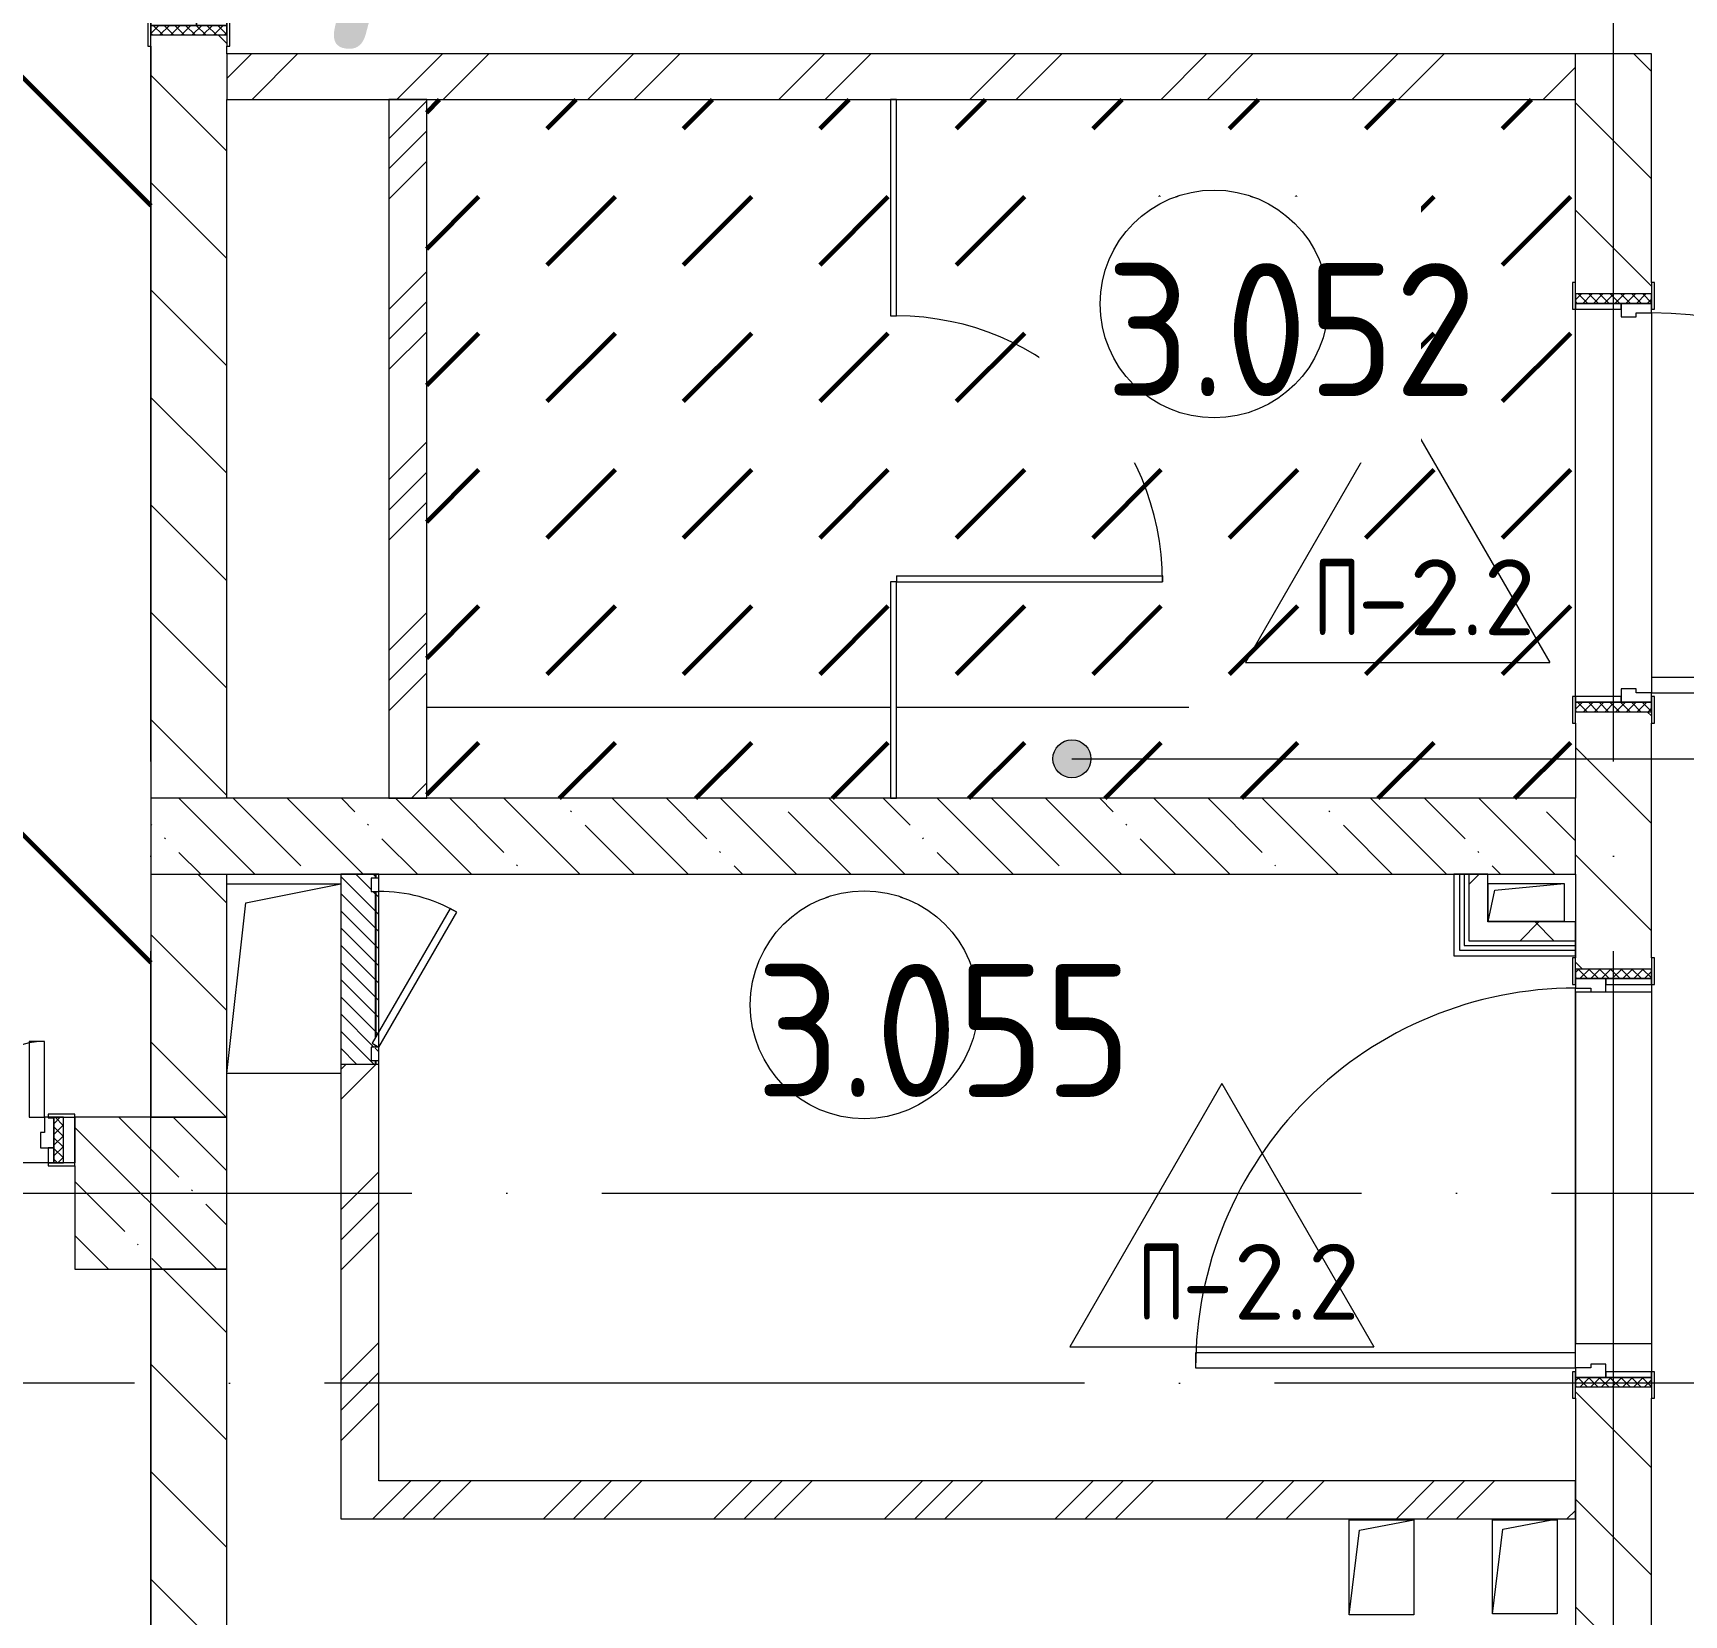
# Model space of a CAD drawing. Header units: millimetres. Extents: x -68946 to 288321, y -402657 to 324925.
# Drawn here: x 164243 to 168588, y -237041 to -232876 of the extents above; entities that cross this region are included whole.
import ezdxf

# ---------------------------------------------------------------- set-up
doc = ezdxf.new("R2010")
doc.units = ezdxf.units.MM
doc.linetypes.add('ADSK_Линия сетки', pattern=[2500, 2000, -250, 0, -250])
for name, color, linetype, lineweight in [('3.4) ПТ-1.2      4 вып', 1, 'Continuous', 60), ('4.3.1) Обесп. пов.-ти ЧНП-8', 152, 'Continuous', 60), ('A-AREA-____-IDEN', 250, 'Continuous', 9), ('A-DETL-GENF-OTLN', 250, 'Continuous', 5), ('A-DOOR-____-MCUT', 250, 'Continuous', 5), ('A-DOOR-____-OTLN', 250, 'Continuous', 5), ('A-DOOR-FRAM-MCUT', 31, 'Continuous', 5), ('A-DOOR-FRAM-OTLN', 31, 'Continuous', 5), ('A-FLOR-____-IDEN', 11, 'Continuous', 9), ('A-FLOR-____-OTLN', 192, 'Continuous', 9), ('A-GENM-____-MCUT', 250, 'Continuous', 25), ('A-GENM-____-OTLN', 250, 'Continuous', 9), ('A-GLAZ-____-OTLN', 250, 'Continuous', 5), ('A-WALL-____-MCUT', 250, 'Continuous', 13), ('A-WALL-____-PATT', 250, 'Continuous', 13), ('A-WALL-FNSH-MCUT', 250, 'Continuous', 13), ('G-____-____-TEXT', 250, 'Continuous', 9), ('I-WALL-____-OTLN', 250, 'Continuous', 9), ('S-COLS-____-MCUT', 250, 'Continuous', 25), ('S-COLS-____-OTLN', 250, 'Continuous', 9), ('S-GRID-____-OTLN', 250, 'Continuous', 9)]:
    doc.layers.add(name, color=color, linetype=linetype, lineweight=lineweight)
doc.styles.add('ISOCPEUR_1', font='isocpeur.ttf', dxfattribs={"width": 0.9, "height": 250})
doc.styles.add('ISOCPEUR_2', font='isocpeur.ttf', dxfattribs={"height": 160})
doc.styles.add('ISOCPEUR_6', font='isocpeur.ttf', dxfattribs={"height": 3.5})
pattern_1 = [(135, (28052.9, -258555.93), (-141.42136, -141.42136), [])]
pattern_2 = [(135, (1751.41, 164.685), (-14.14214, -14.14214), []), (225, (1751.41, 164.685), (14.14214, -14.14214), [])]
pattern_3 = [(45, (-371.384, 164.685), (-14.1421, 14.1421), []), (135, (-371.384, 164.685), (-14.1421, -14.1421), [])]
pattern_4 = [(45, (28052.9, -258555.93), (-251.4472, 251.4472), []), (45, (28052.9, -258174.93), (-251.4472, 251.4472), [])]
pattern_5 = [(45, (28052.9, -258555.93), (-224.5064, 224.5064), []), (45, (28132.28, -258555.93), (0, 449.0128), []), (45, (27973.53, -258555.93), (0, 449.0128), [])]
pattern_6 = [(135, (28052.9, -258555.93), (-142.5612, -142.5612), []), (135, (28195.47, -258555.93), (-142.5612, -142.5612), [252.016, -50.403, 3.353, -47.05])]
pattern_7 = [(45, (28052.9, -258555.93), (-141.42136, 141.42136), []), (135, (28052.9, -258555.93), (-141.42136, -141.42136), [])]

# ---------------------------------------------------------------- blocks, each defined once
blk = doc.blocks.new('Дверь_СКБ_2Ст_Внутренняя1 - Н_ВВ-10_3_2200x2600h_Фрамуга сверху 2-42980832-АР1_Маркировочный план 3 этажа секция 2_3')
at = {"layer": 'A-DOOR-____-OTLN'}
h = blk.add_hatch(dxfattribs=at)
h.set_pattern_fill('FP_12', color=256, style=0, pattern_type=2)
h.set_pattern_definition([(135, (1201.41, 164.685), (-14.1421, -14.1421), []), (225, (1201.41, 164.685), (14.1421, -14.1421), [])])
h.paths.add_polyline_path([(1112.5, 20), (1112.5, 100), (1087.5, 100), (1087.5, -100), (1112.5, -100), (1112.5, -20)])
at = {"layer": 'A-DOOR-FRAM-OTLN'}
h = blk.add_hatch(dxfattribs=at)
h.set_pattern_fill('FP_13', color=256, style=0, pattern_type=2)
h.set_pattern_definition([(45, (-921.384, 164.685), (-14.1421, 14.1421), []), (135, (-921.384, 164.685), (-14.1421, -14.1421), [])])
h.paths.add_polyline_path([(-1062.5, -20), (-1062.5, 100), (-1087.5, 100), (-1087.5, -100), (-1062.5, -100)])
at = {"layer": 'A-DOOR-____-MCUT'}
for p, q in [((-937.5, 1050), (-937.5, 100)), ((-897.5, 1050), (-937.5, 1050)), ((-897.5, 100), (-897.5, 1050)), ((962.5, 1050), (922.5, 1050)), ((922.5, 1050), (922.5, 100)), ((962.5, 100), (962.5, 1050)), ((-937.5, 100), (-897.5, 100)), ((922.5, 100), (962.5, 100))]:
    blk.add_line(p, q, dxfattribs=at)
at = {"layer": 'A-DOOR-____-OTLN'}
for centre, start, end in [((-937.5, 100), 0, 90), ((962.5, 100), 90, 180)]:
    blk.add_arc(centre, 950, start, end, dxfattribs=at)
at = {"layer": 'A-DOOR-FRAM-MCUT'}
for p, q in [((-1047.5, 108), (-1117.5, 108)), ((-1117.5, 108), (-1117.5, 100)), ((-1117.5, 100), (-1047.5, 100)), ((-1062.5, 100), (-1087.5, 100)), ((-1087.5, 100), (-1087.5, -100)), ((-937.5, 100), (-1062.5, 100)), ((-1062.5, 100), (-1062.5, 20)), ((-1062.5, -100), (-1062.5, 100)), ((-1047.5, 100), (-1062.5, 100)), ((-1062.5, 100), (-1062.5, 99)), ((-1062.5, 99), (-1047.5, 99)), ((-1047.5, 100), (-1047.5, 108)), ((-1047.5, 99), (-1047.5, 100)), ((-937.5, 60), (-937.5, 100)), ((962.5, 100), (962.5, 60)), ((1087.5, 100), (962.5, 100)), ((1142.5, 108), (1072.5, 108)), ((1072.5, 108), (1072.5, 100)), ((1087.5, 100), (1072.5, 100)), ((1072.5, 100), (1072.5, 99)), ((1072.5, 100), (1142.5, 100)), ((1072.5, 99), (1087.5, 99)), ((1087.5, 20), (1087.5, 100)), ((1112.5, 100), (1087.5, 100)), ((1087.5, 100), (1087.5, -100)), ((1087.5, 99), (1087.5, 100)), ((1112.5, -100), (1112.5, 100)), ((1142.5, 100), (1142.5, 108)), ((-927.5, 60), (-937.5, 60)), ((-927.5, 20), (-927.5, 60)), ((962.5, 60), (952.5, 60)), ((952.5, 60), (952.5, 20)), ((-1062.5, 20), (-927.5, 20)), ((-1047.5, 20), (-1062.5, 20)), ((-1062.5, 20), (-1062.5, -100)), ((-1047.5, -100), (-1047.5, 20)), ((952.5, 20), (1087.5, 20)), ((1087.5, 20), (1072.5, 20)), ((1072.5, 20), (1072.5, -100)), ((1087.5, -100), (1087.5, 20)), ((-1047.5, -100), (-1117.5, -100)), ((-1117.5, -100), (-1117.5, -108)), ((-1117.5, -108), (-1047.5, -108)), ((-1087.5, -100), (-1062.5, -100)), ((-1062.5, -100), (-1047.5, -100)), ((-1047.5, -108), (-1047.5, -100)), ((1072.5, -100), (1087.5, -100)), ((1142.5, -100), (1072.5, -100)), ((1072.5, -100), (1072.5, -108)), ((1072.5, -108), (1142.5, -108)), ((1087.5, -100), (1112.5, -100)), ((1142.5, -108), (1142.5, -100))]:
    blk.add_line(p, q, dxfattribs=at)
blk = doc.blocks.new('Дверь_СКБ_1Ст_Внутренняя - Д-11п_1100x2100h_ПУИ-41840653-АР1_Маркировочный план 3 этажа секция 2_3')
at = {"layer": 'A-DOOR-____-OTLN'}
h = blk.add_hatch(dxfattribs=at)
h.set_pattern_fill('FP_9', color=256, style=0, pattern_type=2)
h.set_pattern_definition(pattern_2)
h.paths.add_polyline_path([(537.5, -100), (562.5, -100), (562.5, 100), (537.5, 100), (537.5, -42.3)])
at = {"layer": 'A-DOOR-FRAM-OTLN'}
h = blk.add_hatch(dxfattribs=at)
h.set_pattern_fill('FP_10', color=256, style=0, pattern_type=2)
h.set_pattern_definition(pattern_3)
h.paths.add_polyline_path([(-537.5, -100), (-512.5, -100), (-512.5, 100), (-537.5, 100)])
at = {"layer": 'A-DOOR-____-MCUT'}
for p, q in [((-487.5, 1100), (-487.5, 100)), ((-447.5, 1100), (-487.5, 1100)), ((-447.5, 100), (-447.5, 1100)), ((-487.5, 100), (-447.5, 100))]:
    blk.add_line(p, q, dxfattribs=at)
at = {"layer": 'A-DOOR-____-OTLN'}
blk.add_arc((-487.5, 100), 1000, 360, 90, dxfattribs=at)
at = {"layer": 'A-DOOR-FRAM-MCUT'}
for p, q in [((-497.5, 108), (-567.5, 108)), ((-567.5, 108), (-567.5, 100)), ((-567.5, 100), (-497.5, 100)), ((-512.5, 100), (-537.5, 100)), ((-537.5, 100), (-537.5, -100)), ((-487.5, 100), (-512.5, 100)), ((-512.5, 100), (-512.5, 20)), ((-512.5, -100), (-512.5, 100)), ((-497.5, 100), (-512.5, 100)), ((-512.5, 100), (-512.5, 99)), ((-512.5, 99), (-497.5, 99)), ((-497.5, 100), (-497.5, 108)), ((-497.5, 99), (-497.5, 100)), ((-487.5, 60), (-487.5, 100)), ((512.5, 100), (512.5, 60)), ((537.5, 100), (512.5, 100)), ((592.5, 108), (522.5, 108)), ((522.5, 108), (522.5, 100)), ((537.5, 100), (522.5, 100)), ((522.5, 100), (522.5, 99)), ((522.5, 100), (592.5, 100)), ((522.5, 99), (537.5, 99)), ((537.5, 20), (537.5, 100)), ((562.5, 100), (537.5, 100)), ((537.5, 100), (537.5, -100)), ((537.5, 99), (537.5, 100)), ((562.5, -100), (562.5, 100)), ((592.5, 100), (592.5, 108)), ((-477.5, 60), (-487.5, 60)), ((-477.5, 20), (-477.5, 60)), ((512.5, 60), (502.5, 60)), ((502.5, 60), (502.5, 20)), ((-512.5, 20), (-477.5, 20)), ((-497.5, 20), (-512.5, 20)), ((-512.5, 20), (-512.5, -100)), ((-497.5, -100), (-497.5, 20)), ((502.5, 20), (537.5, 20)), ((537.5, 20), (522.5, 20)), ((522.5, 20), (522.5, -100)), ((537.5, -100), (537.5, 20)), ((-497.5, -100), (-567.5, -100)), ((-567.5, -100), (-567.5, -108)), ((-567.5, -108), (-497.5, -108)), ((-537.5, -100), (-512.5, -100)), ((-512.5, -100), (-497.5, -100)), ((-497.5, -108), (-497.5, -100)), ((522.5, -100), (537.5, -100)), ((592.5, -100), (522.5, -100)), ((522.5, -100), (522.5, -108)), ((522.5, -108), (592.5, -108)), ((537.5, -100), (562.5, -100)), ((592.5, -108), (592.5, -100))]:
    blk.add_line(p, q, dxfattribs=at)
blk = doc.blocks.new('131_Сантехническая перегородка_Дверь - СД-1-37401321-АР1_Маркировочный план 3 этажа секция 2_3')
at = {"layer": 'A-DOOR-____-OTLN'}
for p, q in [((586, -8), (570, -8)), ((570, -8), (570, -708)), ((586, -8), (586, -708)), ((586, -708), (570, -708))]:
    blk.add_line(p, q, dxfattribs=at)
blk.add_arc((570, -8), 700, 270, 0, dxfattribs=at)
at = {"layer": 'A-GENM-____-MCUT', "lineweight": 5}
for p, q in [((570, 8), (0, 8)), ((0, 8), (0, -8)), ((570, -8), (570, 8)), ((1840, 8), (1270, 8)), ((1270, 8), (1270, -8)), ((1840, -8), (1840, 8)), ((0, -8), (570, -8)), ((1270, -8), (1840, -8))]:
    blk.add_line(p, q, dxfattribs=at)
blk = doc.blocks.new('Дверь_СКБ_1Ст_Внутренняя - Д-4л_1100x2100h_С_У персонала_ Душ персонала-41891210-АР1_Маркировочный план 3 этажа секция 2_3')
at = {"layer": 'A-DOOR-____-OTLN'}
h = blk.add_hatch(dxfattribs=at)
h.set_pattern_fill('FP_9', color=256, style=0, pattern_type=2)
h.set_pattern_definition(pattern_2)
h.paths.add_polyline_path([(562.5, 100), (537.5, 100), (537.5, -100), (562.5, -100)])
at = {"layer": 'A-DOOR-FRAM-OTLN'}
h = blk.add_hatch(dxfattribs=at)
h.set_pattern_fill('FP_10', color=256, style=0, pattern_type=2)
h.set_pattern_definition(pattern_3)
h.paths.add_polyline_path([(-512.5, 100), (-537.5, 100), (-536.4, -100), (-512.5, -100), (-512.5, 40.7)])
at = {"layer": 'A-DOOR-____-MCUT'}
for p, q in [((512.5, 1100), (472.5, 1100)), ((472.5, 1100), (472.5, 100)), ((512.5, 100), (512.5, 1100)), ((472.5, 100), (512.5, 100))]:
    blk.add_line(p, q, dxfattribs=at)
at = {"layer": 'A-DOOR-____-OTLN'}
blk.add_arc((512.5, 100), 1000, 90, 180, dxfattribs=at)
at = {"layer": 'A-DOOR-FRAM-MCUT'}
for p, q in [((-497.5, 108), (-567.5, 108)), ((-567.5, 108), (-567.5, 100)), ((-567.5, 100), (-497.5, 100)), ((-512.5, 100), (-537.5, 100)), ((-537.5, 100), (-537.5, -100)), ((-487.5, 100), (-512.5, 100)), ((-512.5, 100), (-512.5, 20)), ((-512.5, -100), (-512.5, 100)), ((-497.5, 100), (-512.5, 100)), ((-512.5, 100), (-512.5, 99)), ((-512.5, 99), (-497.5, 99)), ((-497.5, 100), (-497.5, 108)), ((-497.5, 99), (-497.5, 100)), ((-487.5, 60), (-487.5, 100)), ((512.5, 100), (512.5, 60)), ((537.5, 100), (512.5, 100)), ((592.5, 108), (522.5, 108)), ((522.5, 108), (522.5, 100)), ((537.5, 100), (522.5, 100)), ((522.5, 100), (522.5, 99)), ((522.5, 100), (592.5, 100)), ((522.5, 99), (537.5, 99)), ((537.5, 20), (537.5, 100)), ((562.5, 100), (537.5, 100)), ((537.5, 100), (537.5, -100)), ((537.5, 99), (537.5, 100)), ((562.5, -100), (562.5, 100)), ((592.5, 100), (592.5, 108)), ((-477.5, 60), (-487.5, 60)), ((-477.5, 20), (-477.5, 60)), ((512.5, 60), (502.5, 60)), ((502.5, 60), (502.5, 20)), ((-512.5, 20), (-477.5, 20)), ((-497.5, 20), (-512.5, 20)), ((-512.5, 20), (-512.5, -100)), ((-497.5, -100), (-497.5, 20)), ((502.5, 20), (537.5, 20)), ((537.5, 20), (522.5, 20)), ((522.5, 20), (522.5, -100)), ((537.5, -100), (537.5, 20)), ((-497.5, -100), (-567.5, -100)), ((-567.5, -100), (-567.5, -108)), ((-567.5, -108), (-497.5, -108)), ((-537.5, -100), (-512.5, -100)), ((-512.5, -100), (-497.5, -100)), ((-497.5, -108), (-497.5, -100)), ((522.5, -100), (537.5, -100)), ((592.5, -100), (522.5, -100)), ((522.5, -100), (522.5, -108)), ((522.5, -108), (592.5, -108)), ((537.5, -100), (562.5, -100)), ((592.5, -108), (592.5, -100))]:
    blk.add_line(p, q, dxfattribs=at)
blk = doc.blocks.new('Дверь_СКБ_2Ст_Внутренняя - Д-36п_Д_Дв_1200x2100_Тех_ пом_ 2-42620641-АР1_Маркировочный план 3 этажа секция 2_3')
at = {"layer": 'A-DOOR-____-OTLN'}
h = blk.add_hatch(dxfattribs=at)
h.set_pattern_fill('FP_44', color=256, style=0, pattern_type=2)
h.set_pattern_definition([(135, (1701.41, 124.685), (-14.14214, -14.14214), []), (225, (1701.41, 124.685), (14.14214, -14.14214), [])])
h.paths.add_polyline_path([(612.5, -60), (612.5, 60), (587.5, 60), (587.5, -60)])
at = {"layer": 'A-DOOR-FRAM-OTLN'}
h = blk.add_hatch(dxfattribs=at)
h.set_pattern_fill('FP_45', color=256, style=0, pattern_type=2)
h.set_pattern_definition([(45, (-421.384, 124.685), (-14.1421, 14.1421), []), (135, (-421.384, 124.685), (-14.1421, -14.1421), [])])
h.paths.add_polyline_path([(-587.5, -60), (-562.5, -60), (-562.5, 60), (-587.5, 60), (-587.5, -56.6)])
at = {"layer": 'A-DOOR-____-MCUT'}
for p, q in [((-537.5, 960), (-537.5, 60)), ((-497.5, 960), (-537.5, 960)), ((-497.5, 60), (-497.5, 960)), ((562.5, 260), (522.5, 260)), ((522.5, 260), (522.5, 60)), ((562.5, 60), (562.5, 260)), ((-537.5, 60), (-497.5, 60)), ((522.5, 60), (562.5, 60))]:
    blk.add_line(p, q, dxfattribs=at)
at = {"layer": 'A-DOOR-____-OTLN'}
for centre, radius, start, end in [((-537.5, 60), 900, 0, 90), ((562.5, 60), 200, 90, 180)]:
    blk.add_arc(centre, radius, start, end, dxfattribs=at)
at = {"layer": 'A-DOOR-FRAM-MCUT'}
for p, q in [((-547.5, 68), (-617.5, 68)), ((-617.5, 68), (-617.5, 60)), ((-617.5, 60), (-547.5, 60)), ((-562.5, 60), (-587.5, 60)), ((-587.5, 60), (-587.5, -60)), ((-537.5, 60), (-562.5, 60)), ((-562.5, 60), (-562.5, -20)), ((-562.5, -60), (-562.5, 60)), ((-547.5, 60), (-562.5, 60)), ((-562.5, 60), (-562.5, 59)), ((-562.5, 59), (-547.5, 59)), ((-547.5, 60), (-547.5, 68)), ((-547.5, 59), (-547.5, 60)), ((-537.5, 20), (-537.5, 60)), ((562.5, 60), (562.5, 20)), ((587.5, 60), (562.5, 60)), ((642.5, 68), (572.5, 68)), ((572.5, 68), (572.5, 60)), ((587.5, 60), (572.5, 60)), ((572.5, 60), (572.5, 59)), ((572.5, 60), (642.5, 60)), ((572.5, 59), (587.5, 59)), ((587.5, -20), (587.5, 60)), ((612.5, 60), (587.5, 60)), ((587.5, 60), (587.5, -60)), ((587.5, 59), (587.5, 60)), ((612.5, -60), (612.5, 60)), ((642.5, 60), (642.5, 68)), ((-527.5, 20), (-537.5, 20)), ((-527.5, -20), (-527.5, 20)), ((562.5, 20), (552.5, 20)), ((552.5, 20), (552.5, -20)), ((-562.5, -20), (-527.5, -20)), ((-547.5, -20), (-562.5, -20)), ((-562.5, -20), (-562.5, -60)), ((-547.5, -60), (-547.5, -20)), ((552.5, -20), (587.5, -20)), ((587.5, -20), (572.5, -20)), ((572.5, -20), (572.5, -60)), ((587.5, -60), (587.5, -20)), ((-547.5, -60), (-617.5, -60)), ((-617.5, -60), (-617.5, -68)), ((-617.5, -68), (-547.5, -68)), ((-587.5, -60), (-562.5, -60)), ((-562.5, -60), (-547.5, -60)), ((-547.5, -68), (-547.5, -60)), ((572.5, -60), (587.5, -60)), ((642.5, -60), (572.5, -60)), ((572.5, -60), (572.5, -68)), ((572.5, -68), (642.5, -68)), ((587.5, -60), (612.5, -60)), ((642.5, -68), (642.5, -60))]:
    blk.add_line(p, q, dxfattribs=at)
blk = doc.blocks.new('_Wn_-As_OpeningMEP_floor__Rectangular - _Wn_-As_OpeningMEP_floor__Rectangular-37748865-АР1_Маркировочный план 3 этажа секция 2_3')
at = {"layer": 'A-DETL-GENF-OTLN', "lineweight": 5}
for p, q in [((-58, 148), (85, 175)), ((-85, -75), (-58, 148))]:
    blk.add_line(p, q, dxfattribs=at)
blk = doc.blocks.new('_Wn_-As_OpeningMEP_floor__Rectangular - _Wn_-As_OpeningMEP_floor__Rectangular-39869585-АР1_Маркировочный план 3 этажа секция 2_3')
at = {"layer": 'A-DETL-GENF-OTLN', "lineweight": 5}
for p, q in [((-100, 250), (150, 300)), ((-150, -199.8), (-100, 250))]:
    blk.add_line(p, q, dxfattribs=at)
blk = doc.blocks.new('_Wn_-As_OpeningMEP_floor__Rectangular - _Wn_-As_OpeningMEP_floor__Rectangular-35307840-АР1_Маркировочный план 3 этажа секция 2_3')
at = {"layer": 'A-DETL-GENF-OTLN', "lineweight": 5}
for p, q in [((-82.3, 82.3), (100, 100)), ((-100, 0), (-82.3, 82.3))]:
    blk.add_line(p, q, dxfattribs=at)
blk = doc.blocks.new('АР_Люк - ЛРС_ВК_500х400_наружный_NCS S 1000-N-V205-АР1_Маркировочный план 3 этажа секция 2_3')
at = {"layer": 'A-DOOR-____-OTLN'}
h = blk.add_hatch(dxfattribs=at)
h.set_pattern_fill('FP_144', color=256, style=0, pattern_type=2)
h.set_pattern_definition([(45, (125, 0), (-22.6274, 22.6274), [])])
h.paths.add_polyline_path([(375, -50), (375, 50), (330, 50), (320, 32.7), (290, 50), (-80, 50), (-80, 30), (-115, 30), (-115, 50), (-125, 50), (-125, -50), (207.3, -50)])
h.paths.add_polyline_path([(340, 43), (330, 41), (330, 43)])
h.paths.add_polyline_path([(365, 48), (365, 43), (340, 43)])
h.paths.add_polyline_path([(365, 30), (330, 30), (330, 40), (365, 40), (365, 32.7)])
at = {"layer": 'A-DETL-GENF-OTLN', "lineweight": 5}
for p, q in [((375, 50), (-125, 50)), ((-125, 50), (-125, -50)), ((375, -50), (375, 50)), ((-125, -50), (375, -50))]:
    blk.add_line(p, q, dxfattribs=at)
at = {"layer": 'A-DOOR-____-MCUT', "lineweight": 5}
for p, q in [((-25.1, 255), (-35.1, 237.7)), ((-35.1, 237.7), (320, 32.7)), ((330, 50), (-25.1, 255)), ((-80, 50), (-115, 50)), ((-115, 50), (-115, 30)), ((-80, 30), (-80, 50)), ((320, 32.7), (330, 50)), ((365, 50), (330, 50)), ((330, 50), (330, 30)), ((365, 30), (365, 50)), ((-115, 30), (-80, 30)), ((330, 30), (365, 30))]:
    blk.add_line(p, q, dxfattribs=at)
blk.add_arc((330, 50), 410, 150, 180, dxfattribs=at)
at = {"layer": 'A-DOOR-____-OTLN'}
blk.add_line((330, 50), (-25.1, 255), dxfattribs=at)
blk = doc.blocks.new('ASML_АР_Отделка Люка - ВО Отделка люков_Грунтовка 0_Шпатлевка 0_Окраска 0_0-42722003-АР1_Маркировочный план 3 этажа секция 2_3')
at = {"layer": 'A-GENM-____-MCUT', "lineweight": 5}
for p, q in [((-240, 3), (-250, 3)), ((-250, 3), (-250, 0)), ((177.1, 3), (-205, 3)), ((205, 3), (201, 3)), ((250, 3), (240, 3)), ((250, 0), (250, 3)), ((-250, 0), (-240, 0)), ((-205, 0), (182.3, 0)), ((199.2, 0), (205, 0)), ((240, 0), (250, 0))]:
    blk.add_line(p, q, dxfattribs=at)
blk = doc.blocks.new('AAR_СКБ_Марка_Помещения_мал - Номер-28977439-АР1_Маркировочный план 3 этажа секция 2_3')
at = {"layer": 'A-AREA-____-IDEN'}
blk.add_circle((-0.028, 0), 3, dxfattribs=at)
blk = doc.blocks.new('AAR_СКБ_Марка_Перекрытия - Марка пола-17325028-АР1_Маркировочный план 3 этажа секция 2_3')
at = {"layer": 'A-FLOR-____-IDEN'}
for p, q in [((0, 6.932), (-4.002, 0)), ((0, 6.932), (4.002, 0)), ((-4.002, 0), (4.002, 0))]:
    blk.add_line(p, q, dxfattribs=at)

msp = doc.modelspace()

# ---------------------------------------------------------------- hatches: boundary and pattern name
at = {"layer": '3.4) ПТ-1.2      4 вып'}
h = msp.add_hatch(dxfattribs=at)
h.set_pattern_fill('ANSI32', color=256, scale=222, angle=90)
h.paths.add_polyline_path([(164552.8838, -230430.9286), (160352.8838, -230430.9286), (160352.8838, -235730.9292), (164552.8838, -235730.9292)])
at = {"layer": '4.3.1) Обесп. пов.-ти ЧНП-8'}
h = msp.add_hatch(dxfattribs=at)
h.set_pattern_fill('DASH', color=256, scale=80, angle=45)
h.paths.add_polyline_path([(165279.0766, -234890.9286), (168302.9057, -234890.9286), (168302.9057, -233050.929), (165279.0766, -233050.929)])
edge = h.paths.add_edge_path(flags=16)
edge.add_line((167485.0935, -234787.3559), (167487.6405, -234787.5561))
edge.add_line((167487.6405, -234787.5561), (167490.1501, -234788.1533))
edge.add_line((167490.1501, -234788.1533), (167493.725, -234789.8134))
edge.add_line((167493.725, -234789.8134), (167494.4692, -234790.3149))
edge = h.paths.add_edge_path(flags=16)
edge.add_line((167466.474, -234823.5703), (167467.3556, -234816.0337))
edge = h.paths.add_edge_path(flags=16)
edge.add_line((167471.3412, -234795.31), (167471.1823, -234795.5961))
edge = h.paths.add_edge_path(flags=16)
edge.add_line((167498.2643, -234794.4191), (167497.8493, -234793.816))
edge = h.paths.add_edge_path(flags=16)
edge.add_line((167502.5822, -234813.6678), (167503.3514, -234820.694))
at = {"layer": 'A-WALL-____-PATT', "lineweight": 15}
h = msp.add_hatch(dxfattribs=at)
h.set_pattern_fill('FP_1', color=256, style=0, pattern_type=2)
h.set_pattern_definition(pattern_1)
h.paths.add_polyline_path([(164728.2838, -239730.9286), (164752.9057, -239730.9286), (164752.8838, -239530.9292), (164552.9057, -239530.9292), (164552.9057, -239730.9286)])
h.paths.add_polyline_path([(164552.9057, -239130.928), (164752.9056, -239130.928), (164752.8838, -236130.9292), (164552.9057, -236130.9292), (164552.9057, -237713.7219)])
h.paths.add_polyline_path([(164752.9057, -235730.9292), (164752.8838, -235090.9286), (164552.9057, -235090.9286), (164552.9057, -235730.9292), (164752.8838, -235730.9292)])
h.paths.add_polyline_path([(164552.9057, -234890.9286), (164752.9057, -234890.9286), (164752.8838, -232880.9286), (164552.9057, -232880.9286), (164552.9057, -234641.3808)])
h.paths.add_polyline_path([(164728.2838, -230680.9286), (164752.9057, -230680.9286), (164752.8838, -230430.9297), (164552.906, -230430.9286), (164552.9057, -230680.9286), (164632.9057, -230680.9286)])
h = msp.add_hatch(dxfattribs=at)
h.set_pattern_fill('FP_2', color=256, style=0, pattern_type=2)
h.set_pattern_definition(pattern_4)
h.paths.add_polyline_path([(168281.3455, -233050.929), (168302.9057, -233050.929), (168302.9057, -232930.929), (164752.9057, -232930.929), (164752.9057, -233050.929), (168272.8838, -233050.929)])
h = msp.add_hatch(dxfattribs=at)
h.set_pattern_fill('FP_1', color=256, style=0, pattern_type=2)
h.set_pattern_definition(pattern_1)
h.paths.add_polyline_path([(168302.9057, -245555.928), (168502.9057, -245555.928), (168502.3075, -241231.9317), (168302.9057, -241231.9317), (168302.9057, -245355.9286)])
h.paths.add_polyline_path([(168502.9057, -240131.9317), (168502.9057, -238541.9292), (168302.9057, -238541.9292), (168302.9057, -240131.9317), (168337.6694, -240131.9317)])
h.paths.add_polyline_path([(168502.9057, -237441.9292), (168502.9057, -236440.8093), (168302.9057, -236440.8093), (168302.9057, -237441.9292)])
h.paths.add_polyline_path([(168302.9057, -235340.8093), (168502.9057, -235340.8093), (168502.9057, -234662.929), (168302.9057, -234664.0515), (168302.9057, -235310.8093)])
h.paths.add_polyline_path([(168302.9057, -233562.929), (168502.9057, -233562.929), (168502.9057, -232930.929), (168302.9057, -232930.929), (168302.9057, -233532.929)])
h = msp.add_hatch(dxfattribs=at)
h.set_pattern_fill('FP_11', color=256, style=0, pattern_type=2)
h.set_pattern_definition(pattern_5)
h.paths.add_polyline_path([(165179.0766, -234890.9286), (165279.0766, -234890.9286), (165279.0766, -233050.929), (165179.0766, -233050.929), (165179.0766, -234664.0515)])
h = msp.add_hatch(dxfattribs=at)
h.set_pattern_fill('FP_19', color=256, style=0, pattern_type=2)
h.set_pattern_definition(pattern_6)
h.paths.add_polyline_path([(166079.8867, -235090.9286), (168302.8838, -235090.9286), (168302.8838, -234890.9286), (164552.8838, -234890.9286), (164552.9057, -235090.9286), (165279.0766, -235090.9286)])
h = msp.add_hatch(dxfattribs=at)
h.set_pattern_fill('FP_52', color=256, style=0, pattern_type=2)
h.set_pattern_definition(pattern_7)
h.paths.add_polyline_path([(168022.5073, -235265.9288), (168072.5073, -235265.9288), (168072.5073, -235090.9288), (168022.5073, -235090.9288), (168022.5073, -235221.7819)])
h = msp.add_hatch(dxfattribs=at)
h.set_pattern_fill('FP_52', color=256, style=0, pattern_type=2)
h.set_pattern_definition(pattern_7)
h.paths.add_polyline_path([(168078.7558, -235265.9288), (168302.8838, -235265.9288), (168302.8838, -235215.9288), (168072.5073, -235216.7177), (168073.2634, -235265.9288)])
h = msp.add_hatch(dxfattribs=at)
h.set_pattern_fill('FP_11', color=256, style=0, pattern_type=2)
h.set_pattern_definition(pattern_5)
h.paths.add_polyline_path([(165153.0766, -236788.4804), (165153.0766, -235590.9286), (165053.0766, -235590.9286), (165053.0766, -236788.4804)])
h = msp.add_hatch(dxfattribs=at)
h.set_pattern_fill('FP_2', color=256, style=0, pattern_type=2)
h.set_pattern_definition(pattern_4)
h.paths.add_polyline_path([(160967.4549, -235850.9286), (163122.8838, -235850.9286), (163122.8838, -235730.9286), (160752.8838, -235730.9286), (160752.8838, -235850.9286), (160941.2454, -235850.9286)])
h.paths.add_polyline_path([(164352.8838, -235850.9286), (164352.8838, -235730.9292), (164322.8838, -235730.9292), (164322.8838, -235850.9286)])
h = msp.add_hatch(dxfattribs=at)
h.set_pattern_fill('FP_11', color=256, style=0, pattern_type=2)
h.set_pattern_definition(pattern_5)
h.paths.add_polyline_path([(167431.4897, -236788.4804), (168302.8838, -236788.4804), (168302.1469, -236688.4804), (165153.0766, -236688.4804), (165153.0766, -236788.4804), (166079.8867, -236788.4804)])
at = {"layer": 'G-____-____-TEXT'}
h = msp.add_hatch(color=130, dxfattribs=at)
edge = h.paths.add_edge_path()
edge.add_arc((166977.4878, -234786.8795), 50, 0, 360)
at = {"layer": 'S-COLS-____-OTLN', "lineweight": 5}
h = msp.add_hatch(dxfattribs=at)
h.set_pattern_fill('FP_19', color=256, style=0, pattern_type=2)
h.set_pattern_definition(pattern_6)
h.paths.add_polyline_path([(164352.8838, -236130.9292), (164752.8838, -236130.9292), (164752.8838, -235730.9292), (164352.8838, -235730.9292), (164352.8838, -235858.9286)])

# ---------------------------------------------------------------- linework, layer by layer
at = {"layer": 'A-FLOR-____-OTLN', "lineweight": 5}
for p, q in [((168502.9057, -233612.929), (168502.9057, -234572.929)), ((165279.0766, -234650.9286), (166500.0341, -234650.9286)), ((166516.0341, -234650.9286), (167285.0766, -234650.9286)), ((164752.9057, -235115.9286), (165052.8838, -235115.9286)), ((165052.8838, -235115.9286), (165052.8838, -235615.9286)), ((168072.8838, -235215.0956), (168072.8838, -235115.0956)), ((168072.8838, -235115.0956), (168272.8838, -235115.0956)), ((168272.8838, -235115.0956), (168272.8838, -235215.0956)), ((168272.8838, -235215.0956), (168072.8838, -235215.0956)), ((168302.9057, -236350.8093), (168302.9057, -235390.8093)), ((168502.9057, -235380.8093), (168502.9057, -235401.7624)), ((168502.9057, -235401.7624), (168302.9057, -235401.7624)), ((168302.9057, -235401.7624), (168302.9057, -236326.7624)), ((165052.8838, -235615.9286), (164752.9057, -235615.9286)), ((164282.8838, -235850.9286), (164192.9057, -235850.9286)), ((168302.9057, -236326.7624), (168502.9057, -236326.7624)), ((168502.9057, -236326.7624), (168502.9057, -236400.8093)), ((168084.6337, -237038.4804), (168084.6337, -236788.4804)), ((168254.6337, -236788.4804), (168254.6337, -237038.4804)), ((167707.1337, -237040.9286), (167707.1337, -236790.9286)), ((167707.1337, -236790.9286), (167877.1337, -236790.9286)), ((167877.1337, -236790.9286), (167877.1337, -237040.9286)), ((167877.1337, -237040.9286), (167707.1337, -237040.9286)), ((168254.6337, -237038.4804), (168084.6337, -237038.4804))]:
    msp.add_line(p, q, dxfattribs=at)
at = {"layer": 'A-WALL-____-MCUT', "color": 7, "lineweight": 15}
for p, q in [((164552.9057, -232910.9286), (164552.9057, -234890.9286)), ((164752.9057, -232930.929), (164752.9057, -232910.9286)), ((168502.9057, -232930.929), (164752.9057, -232930.929)), ((168302.9057, -233532.929), (168302.9057, -232930.929)), ((168502.9057, -233532.929), (168502.9057, -232930.929)), ((164752.9057, -233050.929), (168302.9057, -233050.929)), ((164752.9057, -234890.9286), (164752.9057, -233050.929)), ((165279.0766, -233050.9286), (165179.0766, -233050.9286)), ((165179.0766, -233050.9286), (165179.0766, -234890.9286)), ((165279.0766, -234890.9286), (165279.0766, -233050.9286)), ((168302.9057, -234692.929), (168302.9057, -234890.9286)), ((168502.9057, -235310.8093), (168502.9057, -234692.929)), ((165179.0766, -234890.9286), (165279.0766, -234890.9286)), ((164552.9057, -235090.9286), (164552.9057, -235730.9292)), ((164752.9057, -235730.9292), (164752.9057, -235090.9286)), ((165053.0766, -235090.9286), (165053.0766, -236788.4804)), ((165143.0766, -235090.9286), (165053.0766, -235090.9286)), ((165153.0766, -235090.9286), (165146.0766, -235090.9286)), ((165153.0766, -235100.9286), (165153.0766, -235090.9286)), ((168072.5073, -235090.9288), (168022.5073, -235090.9288)), ((168022.5073, -235090.9288), (168022.5073, -235265.9288)), ((168072.5073, -235215.9288), (168072.5073, -235090.9288)), ((168302.9057, -235090.9286), (168302.9057, -235310.8093)), ((165153.0766, -235505.9286), (165153.0766, -235135.9286)), ((168302.8838, -235215.9288), (168072.5073, -235215.9288)), ((168302.8838, -235265.9288), (168302.8838, -235215.9288)), ((168022.5073, -235265.9288), (168302.8838, -235265.9288)), ((165153.0766, -236688.4804), (165153.0766, -235580.9286)), ((164552.9057, -236130.9292), (164552.9057, -239130.9292)), ((164752.9057, -239130.9292), (164752.9057, -236130.9292)), ((168302.9057, -236470.8093), (168302.9057, -237411.9292)), ((168502.9057, -237411.9292), (168502.9057, -236470.8093)), ((168302.8838, -236688.4804), (165153.0766, -236688.4804)), ((168302.8838, -236788.4804), (168302.8838, -236688.4804)), ((165053.0766, -236788.4804), (168302.8838, -236788.4804))]:
    msp.add_line(p, q, dxfattribs=at)
at = {"layer": 'A-WALL-____-MCUT', "lineweight": 15}
for p, q in [((164752.9057, -232930.929), (164752.9057, -233050.929)), ((168302.9057, -235090.9286), (168302.9057, -234890.9286)), ((168010.0073, -235090.9288), (168010.0073, -235278.4288)), ((168010.0073, -235278.4288), (168302.8838, -235278.4288)), ((164352.8838, -235850.9286), (164352.8838, -235730.9286)), ((164552.9057, -235730.9292), (164752.9057, -235730.9292)), ((164752.9057, -236130.9292), (164552.9057, -236130.9292))]:
    msp.add_line(p, q, dxfattribs=at)
at = {"layer": 'A-WALL-____-MCUT', "color": 250, "lineweight": 15}
for p, q in [((164552.8838, -234890.9286), (164552.8838, -235090.9286)), ((168302.9057, -234890.9286), (164552.8838, -234890.9286)), ((164552.9067, -234890.9286), (164552.9067, -235090.9286)), ((168302.8838, -235090.9286), (168302.8838, -234890.9286)), ((164552.8838, -235090.9286), (165143.0766, -235090.9286)), ((165146.0766, -235090.9286), (168302.9057, -235090.9286)), ((167997.5073, -235090.9288), (167982.5073, -235090.9288)), ((167982.5073, -235090.9288), (167982.5073, -235305.9288)), ((167997.5073, -235090.9288), (167997.5073, -235290.9288)), ((167982.5073, -235305.9288), (168302.8838, -235305.9288)), ((167997.5073, -235290.9288), (168302.8838, -235290.9288)), ((168302.8838, -235305.9288), (168302.8838, -235290.9288))]:
    msp.add_line(p, q, dxfattribs=at)
at = {"layer": 'A-WALL-FNSH-MCUT', "lineweight": 15}
for p, q in [((168022.5073, -235090.9288), (167997.5073, -235090.9288)), ((168302.8838, -235290.9288), (168302.8838, -235265.9288))]:
    msp.add_line(p, q, dxfattribs=at)
at = {"layer": 'G-____-____-TEXT', "color": 130}
msp.add_line((166977.4878, -234786.8795), (170308.6898, -234786.8795), dxfattribs=at)
msp.add_circle((166977.4878, -234786.8795), 50, dxfattribs=at)
at = {"layer": 'I-WALL-____-OTLN', "lineweight": 15}
for p, q in [((168302.9057, -234622.929), (168302.9057, -233602.929)), ((168302.9057, -236350.8093), (168302.9057, -235390.8093)), ((168502.9057, -235401.7624), (168502.9057, -236326.7624)), ((167877.1337, -236791.7622), (167707.1337, -236791.7622)), ((168254.7754, -236791.7622), (168084.6337, -236791.7622))]:
    msp.add_line(p, q, dxfattribs=at)
at = {"layer": 'S-COLS-____-MCUT', "lineweight": 5}
for p, q in [((164552.9057, -235730.9292), (164352.8838, -235730.9292)), ((164752.8838, -236130.9292), (164752.8838, -235730.9292)), ((164352.8838, -235858.9286), (164352.8838, -236130.9292)), ((164352.8838, -236130.9292), (164552.9057, -236130.9292))]:
    msp.add_line(p, q, dxfattribs=at)
at = {"layer": 'S-COLS-____-OTLN', "lineweight": 5}
for p, q in [((164352.8838, -235730.9292), (164352.8838, -235850.9286)), ((164752.8838, -235730.9292), (164552.9057, -235730.9292)), ((164552.9057, -236130.9292), (164752.8838, -236130.9292))]:
    msp.add_line(p, q, dxfattribs=at)
at = {"layer": 'S-GRID-____-OTLN', "linetype": 'ADSK_Линия сетки'}
for p, q in [((164552.9057, -262294.7685), (164552.9057, -197353.9241)), ((168402.9057, -262294.7685), (168402.9057, -197353.9241)), ((93236.8325, -235930.9286), (181748.3453, -235930.9286)), ((184510.8783, -236430.9286), (127372.9057, -236430.9286))]:
    msp.add_line(p, q, dxfattribs=at)

# ---------------------------------------------------------------- block references
at = {"layer": 'A-DOOR-____-OTLN'}
for name, p, rotation in [('Дверь_СКБ_2Ст_Внутренняя1 - Н_ВВ-10_3_2200x2600h_Фрамуга сверху 2-42980832-АР1_Маркировочный план 3 этажа секция 2_3', (164652.9057, -231768.4286), 270), ('Дверь_СКБ_1Ст_Внутренняя - Д-4л_1100x2100h_С_У персонала_ Душ персонала-41891210-АР1_Маркировочный план 3 этажа секция 2_3', (168402.9057, -234100.429), 269.9999999999941), ('АР_Люк - ЛРС_ВК_500х400_наружный_NCS S 1000-N-V205-АР1_Маркировочный план 3 этажа секция 2_3', (165103.0766, -235215.9286), 269.9999999999945), ('Дверь_СКБ_1Ст_Внутренняя - Д-11п_1100x2100h_ПУИ-41840653-АР1_Маркировочный план 3 этажа секция 2_3', (168402.9057, -235903.3093), 89.99999999999417)]:
    msp.add_blockref(name, p, dxfattribs=dict(at, rotation=rotation))
msp.add_blockref('Дверь_СКБ_2Ст_Внутренняя - Д-36п_Д_Дв_1200x2100_Тех_ пом_ 2-42620641-АР1_Маркировочный план 3 этажа секция 2_3', (163710.3838, -235790.9286), dxfattribs=at)
at = {"layer": 'A-FLOR-____-IDEN', "xscale": 99.99999999999993, "yscale": 99.99999999999993, "zscale": 99.99999999999993}
for p in [(167834.8258, -234532.9877), (167372.3088, -236335.4509)]:
    msp.add_blockref('AAR_СКБ_Марка_Перекрытия - Марка пола-17325028-АР1_Маркировочный план 3 этажа секция 2_3', p, dxfattribs=at)
at = {"layer": 'A-GENM-____-OTLN', "lineweight": 5}
for name, p, rotation in [('131_Сантехническая перегородка_Дверь - СД-1-37401321-АР1_Маркировочный план 3 этажа секция 2_3', (166508.0341, -234890.9286), 89.99999999999991), ('ASML_АР_Отделка Люка - ВО Отделка люков_Грунтовка 0_Шпатлевка 0_Окраска 0_0-42722003-АР1_Маркировочный план 3 этажа секция 2_3', (165143.0766, -235340.9286), 269.9999999999945)]:
    msp.add_blockref(name, p, dxfattribs=dict(at, rotation=rotation))
at = {"layer": 'A-GLAZ-____-OTLN'}
for name, p in [('_Wn_-As_OpeningMEP_floor__Rectangular - _Wn_-As_OpeningMEP_floor__Rectangular-39869585-АР1_Маркировочный план 3 этажа секция 2_3', (164902.8838, -235415.9286)), ('_Wn_-As_OpeningMEP_floor__Rectangular - _Wn_-As_OpeningMEP_floor__Rectangular-35307840-АР1_Маркировочный план 3 этажа секция 2_3', (168172.8838, -235215.0956)), ('_Wn_-As_OpeningMEP_floor__Rectangular - _Wn_-As_OpeningMEP_floor__Rectangular-37748865-АР1_Маркировочный план 3 этажа секция 2_3', (168169.6337, -236963.4804)), ('_Wn_-As_OpeningMEP_floor__Rectangular - _Wn_-As_OpeningMEP_floor__Rectangular-37748865-АР1_Маркировочный план 3 этажа секция 2_3', (167792.1337, -236965.9286))]:
    msp.add_blockref(name, p, dxfattribs=at)

# ---------------------------------------------------------------- texts
at = {"layer": 'A-FLOR-____-IDEN', "char_height": 200, "attachment_point": 1, "style": 'ISOCPEUR_2'}
for s, insert, width in [('\\fISOCPEUR|b0|i0|c204|p34|;\\W.7;П', (167613.4909, -234261.6019), 140.295312), ('-2.2', (167729.2461, -234261.6019), 420.885937), ('\\fISOCPEUR|b0|i0|c204|p34|;\\W.7;П', (167150.9738, -236064.0651), 140.295312), ('-2.2', (167266.729, -236064.0651), 420.885937)]:
    msp.add_mtext(s, dxfattribs=dict(at, insert=insert, width=width))
at = {"layer": 'G-____-____-TEXT', "color": 7, "insert": (161597.1162, -231930.9286), "char_height": 800, "width": 18169.734652, "attachment_point": 1, "style": 'ISOCPEUR_6'}
msp.add_mtext('3 этаж, 3 секция', dxfattribs=at)

# ---------------------------------------------------------------- next in the draw order: texts
at = {"layer": 'A-AREA-____-IDEN', "char_height": 350, "width": 654.177, "attachment_point": 1, "style": 'ISOCPEUR_1', "bg_fill": 3, "box_fill_scale": 1.5, "bg_fill_color": 256, "bg_fill_transparency": 0}
for s, insert in [('3.052', (167066.7391, -233481.9133)), ('3.055', (166145.6737, -235327.1503))]:
    msp.add_mtext(s, dxfattribs=dict(at, insert=insert))

# ---------------------------------------------------------------- next in the draw order: block references
at = {"layer": 'A-AREA-____-IDEN', "xscale": 99.99999999999993, "yscale": 99.99999999999993, "zscale": 99.99999999999993}
for p in [(167354.6395, -233589.3988), (166433.574, -235434.6358)]:
    msp.add_blockref('AAR_СКБ_Марка_Помещения_мал - Номер-28977439-АР1_Маркировочный план 3 этажа секция 2_3', p, dxfattribs=at)

doc.saveas('drawing.dxf')
